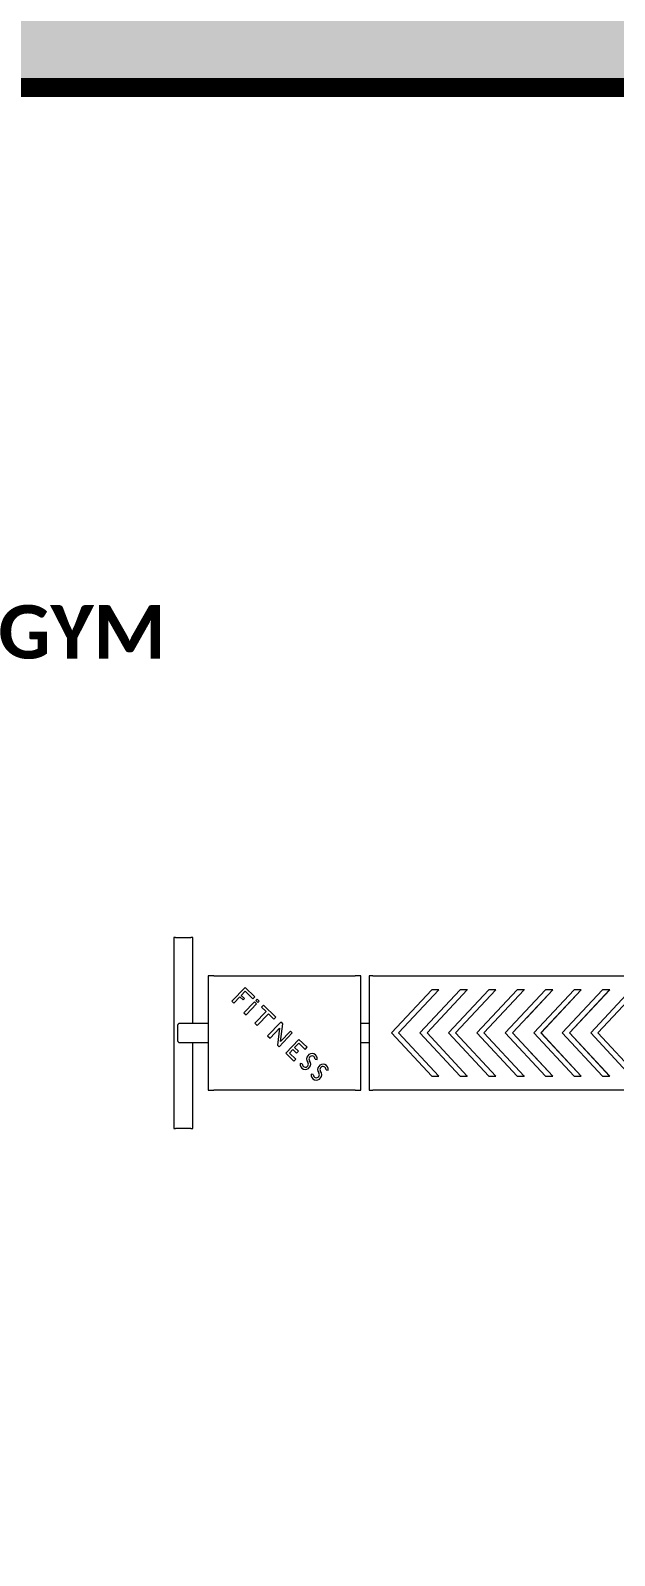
# Model space of a CAD drawing. Header units: metres. Extents: x -144 to 1000, y -717 to 29.
# Drawn here: x 833.083 to 834.612, y -564.261 to -560.27 of the extents above; entities that cross this region are included whole.
import ezdxf

# ---------------------------------------------------------------- set-up
doc = ezdxf.new("R2010")
doc.units = ezdxf.units.M
doc.layers.get('0').update_dxf_attribs({"color": 1})
doc.layers.add('00-MEDICION', color=30, linetype='Continuous')
for name, color, linetype, lineweight in [('A-GENM', 1, 'Continuous', 9), ('G-ANNO-TEXT', 2, 'Continuous', 9), ('S-COLS', 7, 'Continuous', 9)]:
    doc.layers.add(name, color=color, linetype=linetype, lineweight=lineweight)
doc.styles.add('Calibri_B', font='calibrib.ttf', dxfattribs={"height": 0.165})

# ---------------------------------------------------------------- blocks, each defined once
blk = doc.blocks.new('H')
at = {"layer": 'S-COLS', "true_color": 0x5c5c5c}
h = blk.add_hatch(color=251, dxfattribs=at)
h.paths.add_polyline_path([(850.9115, -509.2755), (851.4115, -509.2755), (851.4115, -508.3755), (850.9115, -508.3755), (850.9115, -508.8647)])
h.paths.add_polyline_path([(833.1867, -509.2755), (833.6117, -509.2755), (833.6117, -508.3755), (833.1117, -508.3755), (833.1117, -509.2755), (833.1239, -509.2755)])
h.paths.add_polyline_path([(841.3117, -509.2754), (841.3117, -508.3754), (840.8117, -508.3754), (840.8117, -509.2754)])
h.paths.add_polyline_path([(847.6117, -501.5754), (847.6118, -501.5754), (847.6115, -498.4254), (847.1118, -498.4255), (847.1118, -501.5754), (847.4617, -501.5754)])
h.paths.add_polyline_path([(833.4615, -501.5754), (833.6116, -501.5754), (833.6116, -500.8755), (833.1116, -500.8755), (833.1116, -501.5754), (833.4596, -501.5754)])
h.paths.add_polyline_path([(839.0113, -501.5754), (839.0117, -501.5752), (839.0113, -501.0755), (837.3115, -501.0755), (837.3115, -498.9255), (839.0118, -498.9255), (839.0113, -498.4255), (837.0115, -498.4256), (837.0116, -501.5754), (838.8616, -501.5754)])
h.paths.add_polyline_path([(840.8117, -501.5754), (841.3117, -501.5754), (841.3117, -500.6754), (840.8117, -500.6754), (840.8117, -501.4679)])
h.paths.add_polyline_path([(851.0118, -501.5754), (851.4118, -501.5754), (851.4118, -500.8755), (851.0118, -500.8755), (851.0118, -501.4679)])
h.paths.add_polyline_path([(841.1617, -499.3255), (841.3118, -499.3255), (841.3118, -498.4255), (840.8118, -498.4255), (840.8118, -499.3255), (841.0117, -499.3255)])
h.paths.add_polyline_path([(833.1115, -499.1255), (833.6115, -499.1255), (833.6115, -498.4244), (833.1115, -498.4255), (833.1115, -498.636)])
h.paths.add_polyline_path([(851.2874, -499.1255), (851.4118, -499.1255), (851.4118, -498.4244), (851.0118, -498.4255), (851.0118, -499.1255), (851.2617, -499.1255)])
h.paths.add_polyline_path([(841.0117, -490.4255), (841.3117, -490.4255), (841.3117, -489.5255), (840.8117, -489.5255), (840.8117, -490.4255)])
h.paths.add_polyline_path([(851.4117, -490.4255), (851.4117, -489.5255), (850.9117, -489.5255), (850.9117, -490.4255), (851.3467, -490.4255)])
h.paths.add_polyline_path([(833.3117, -489.8255), (834.2117, -489.8255), (834.2117, -489.3255), (833.3117, -489.3255), (833.3117, -489.7155)])
at = {"layer": 'A-GENM'}
for p, q in [((837.6116, -503.8004), (837.6116, -504.3004)), ((837.6166, -503.8004), (837.6116, -503.8004)), ((837.6166, -503.8004), (837.6366, -503.8004)), ((837.6366, -503.8004), (837.6566, -503.8004)), ((837.6616, -503.8004), (837.6566, -503.8004)), ((837.6616, -504.0254), (837.6616, -503.8004)), ((837.7016, -503.9004), (837.7016, -504.2004)), ((837.7166, -503.9004), (837.7016, -503.9004)), ((837.7166, -503.9004), (838.0866, -503.9004)), ((838.1016, -503.9004), (838.0866, -503.9004)), ((838.1016, -504.2004), (838.1016, -503.9004)), ((838.1234, -503.9004), (838.1234, -504.2004)), ((838.133, -503.9004), (838.1234, -503.9004)), ((838.133, -503.9004), (838.9318, -503.9004)), ((837.7987, -503.9313), (837.764, -503.9673)), ((837.7881, -503.9521), (837.7985, -503.9413)), ((837.7985, -503.9413), (837.8188, -503.9609)), ((837.8239, -503.9557), (837.7987, -503.9313)), ((838.287, -503.9373), (838.1816, -504.0504)), ((838.2003, -504.0504), (838.3057, -503.9373)), ((838.3616, -503.9373), (838.2562, -504.0504)), ((838.2748, -504.0504), (838.3802, -503.9373)), ((838.3057, -503.9373), (838.287, -503.9373)), ((838.4361, -503.9373), (838.3307, -504.0504)), ((838.3493, -504.0504), (838.4547, -503.9373)), ((838.3802, -503.9373), (838.3616, -503.9373)), ((838.3806, -503.9373), (838.3802, -503.9373)), ((838.5106, -503.9373), (838.4052, -504.0504)), ((838.4238, -504.0504), (838.5292, -503.9373)), ((838.4547, -503.9373), (838.4361, -503.9373)), ((838.4551, -503.9373), (838.4547, -503.9373)), ((838.5851, -503.9373), (838.4797, -504.0504)), ((838.4984, -504.0504), (838.6038, -503.9373)), ((838.5292, -503.9373), (838.5106, -503.9373)), ((838.5296, -503.9373), (838.5292, -503.9373)), ((838.6041, -503.9373), (838.5359, -504.0105)), ((838.6597, -503.9373), (838.5543, -504.0504)), ((838.5729, -504.0504), (838.6783, -503.9373)), ((838.6786, -503.9373), (838.5733, -504.0504)), ((838.6038, -503.9373), (838.5851, -503.9373)), ((838.6041, -503.9373), (838.6038, -503.9373)), ((838.7342, -503.9373), (838.6288, -504.0504)), ((838.6474, -504.0504), (838.7528, -503.9373)), ((838.7532, -503.9373), (838.6478, -504.0504)), ((838.6783, -503.9373), (838.6597, -503.9373)), ((838.6786, -503.9373), (838.6783, -503.9373)), ((838.8087, -503.9373), (838.7033, -504.0504)), ((838.7219, -504.0504), (838.8273, -503.9373)), ((838.8277, -503.9373), (838.7223, -504.0504)), ((838.7528, -503.9373), (838.7342, -503.9373)), ((838.7532, -503.9373), (838.7528, -503.9373)), ((837.764, -503.9673), (837.7688, -503.972)), ((837.7688, -503.972), (837.7846, -503.9556)), ((837.7846, -503.9556), (837.7933, -503.964)), ((837.7968, -503.9604), (837.7881, -503.9521)), ((837.7933, -503.964), (837.7968, -503.9604)), ((837.8233, -503.969), (837.7955, -503.9978)), ((837.8009, -504.003), (837.8287, -503.9742)), ((837.8188, -503.9609), (837.8239, -503.9557)), ((837.8287, -503.9742), (837.8233, -503.969)), ((837.8302, -503.9618), (837.8268, -503.9654)), ((837.8268, -503.9654), (837.8322, -503.9706)), ((837.8356, -503.967), (837.8302, -503.9618)), ((837.8322, -503.9706), (837.8356, -503.967)), ((837.8464, -503.9774), (837.8414, -503.9827)), ((837.8414, -503.9827), (837.8535, -503.9944)), ((837.8788, -504.0087), (837.8464, -503.9774)), ((837.7955, -503.9978), (837.8009, -504.003)), ((837.8535, -503.9944), (837.8238, -504.0251)), ((837.8301, -504.0312), (837.8598, -504.0005)), ((837.8923, -504.0217), (837.8575, -504.0577)), ((837.8598, -504.0005), (837.8737, -504.0139)), ((837.8737, -504.0139), (837.8788, -504.0087)), ((837.8968, -504.0261), (837.8923, -504.0217)), ((837.6216, -504.0304), (837.6216, -504.0504)), ((837.6216, -504.0504), (837.6216, -504.0704)), ((837.6267, -504.0254), (837.6266, -504.0254)), ((837.6466, -504.0254), (837.6266, -504.0254)), ((837.6269, -504.0254), (837.6267, -504.0254)), ((837.6267, -504.0254), (837.6267, -504.0254)), ((837.6272, -504.0254), (837.6269, -504.0254)), ((837.6277, -504.0254), (837.6272, -504.0254)), ((837.6282, -504.0254), (837.6277, -504.0254)), ((837.6288, -504.0254), (837.6282, -504.0254)), ((837.6296, -504.0254), (837.6288, -504.0254)), ((837.6304, -504.0254), (837.6296, -504.0254)), ((837.6314, -504.0254), (837.6304, -504.0254)), ((837.6325, -504.0254), (837.6314, -504.0254)), ((837.6336, -504.0254), (837.6325, -504.0254)), ((837.6349, -504.0254), (837.6336, -504.0254)), ((837.6363, -504.0254), (837.6349, -504.0254)), ((837.6377, -504.0254), (837.6363, -504.0254)), ((837.6393, -504.0254), (837.6377, -504.0254)), ((837.641, -504.0254), (837.6393, -504.0254)), ((837.6427, -504.0254), (837.641, -504.0254)), ((837.6445, -504.0254), (837.6427, -504.0254)), ((837.6464, -504.0254), (837.6445, -504.0254)), ((837.6484, -504.0254), (837.6464, -504.0254)), ((837.6505, -504.0254), (837.6484, -504.0254)), ((837.6526, -504.0254), (837.6505, -504.0254)), ((837.6548, -504.0254), (837.6526, -504.0254)), ((837.6571, -504.0254), (837.6548, -504.0254)), ((837.6595, -504.0254), (837.6571, -504.0254)), ((837.6619, -504.0254), (837.6595, -504.0254)), ((837.6643, -504.0254), (837.6619, -504.0254)), ((837.6668, -504.0254), (837.6643, -504.0254)), ((837.6694, -504.0254), (837.6668, -504.0254)), ((837.672, -504.0254), (837.6694, -504.0254)), ((837.6746, -504.0254), (837.672, -504.0254)), ((837.6773, -504.0254), (837.6746, -504.0254)), ((837.68, -504.0254), (837.6773, -504.0254)), ((837.6827, -504.0254), (837.68, -504.0254)), ((837.6855, -504.0254), (837.6827, -504.0254)), ((837.6883, -504.0254), (837.6855, -504.0254)), ((837.6911, -504.0254), (837.6883, -504.0254)), ((837.6938, -504.0254), (837.6911, -504.0254)), ((837.6966, -504.0254), (837.6938, -504.0254)), ((837.7019, -504.0254), (837.6966, -504.0254)), ((837.8238, -504.0251), (837.8301, -504.0312)), ((837.8575, -504.0577), (837.8637, -504.0636)), ((837.8637, -504.0636), (837.8886, -504.0378)), ((837.8886, -504.0378), (837.8832, -504.082)), ((837.8874, -504.0862), (837.922, -504.0504)), ((837.8911, -504.0723), (837.8968, -504.0261)), ((837.9169, -504.0455), (837.8911, -504.0723)), ((837.922, -504.0504), (837.9169, -504.0455)), ((838.1236, -504.0254), (838.1016, -504.0254)), ((838.1816, -504.0504), (838.287, -504.1636)), ((838.3057, -504.1636), (838.2003, -504.0504)), ((838.2562, -504.0504), (838.3616, -504.1636)), ((838.3802, -504.1636), (838.2748, -504.0504)), ((838.3307, -504.0504), (838.4361, -504.1636)), ((838.4547, -504.1636), (838.3493, -504.0504)), ((838.3497, -504.0504), (838.3493, -504.0504)), ((838.4052, -504.0504), (838.5106, -504.1636)), ((838.5292, -504.1636), (838.4238, -504.0504)), ((838.4242, -504.0504), (838.4238, -504.0504)), ((838.4797, -504.0504), (838.5851, -504.1636)), ((838.6038, -504.1636), (838.4984, -504.0504)), ((838.4987, -504.0504), (838.4984, -504.0504)), ((838.5543, -504.0504), (838.6597, -504.1636)), ((838.6783, -504.1636), (838.5729, -504.0504)), ((838.5733, -504.0504), (838.5729, -504.0504)), ((838.5733, -504.0504), (838.6786, -504.1636)), ((838.6288, -504.0504), (838.7342, -504.1636)), ((838.7528, -504.1636), (838.6474, -504.0504)), ((838.6478, -504.0504), (838.6474, -504.0504)), ((838.6478, -504.0504), (838.7532, -504.1636)), ((838.7033, -504.0504), (838.8087, -504.1636)), ((838.8273, -504.1636), (838.7219, -504.0504)), ((838.7223, -504.0504), (838.7219, -504.0504)), ((838.7223, -504.0504), (838.8277, -504.1636)), ((837.6266, -504.0754), (837.6267, -504.0754)), ((837.6266, -504.0754), (837.6466, -504.0754)), ((837.6267, -504.0754), (837.6269, -504.0754)), ((837.6269, -504.0754), (837.6272, -504.0754)), ((837.6272, -504.0754), (837.6275, -504.0754)), ((837.6275, -504.0754), (837.628, -504.0754)), ((837.628, -504.0754), (837.6287, -504.0754)), ((837.6287, -504.0754), (837.6294, -504.0754)), ((837.6294, -504.0754), (837.6302, -504.0754)), ((837.6302, -504.0754), (837.6311, -504.0754)), ((837.6311, -504.0754), (837.6322, -504.0754)), ((837.6322, -504.0754), (837.6333, -504.0754)), ((837.6333, -504.0754), (837.6346, -504.0754)), ((837.6346, -504.0754), (837.6359, -504.0754)), ((837.6359, -504.0754), (837.6373, -504.0754)), ((837.6373, -504.0754), (837.6389, -504.0754)), ((837.6389, -504.0754), (837.6405, -504.0754)), ((837.6405, -504.0754), (837.6422, -504.0754)), ((837.6422, -504.0754), (837.644, -504.0754)), ((837.644, -504.0754), (837.6459, -504.0754)), ((837.6459, -504.0754), (837.6479, -504.0754)), ((837.6479, -504.0754), (837.6499, -504.0754)), ((837.6499, -504.0754), (837.652, -504.0754)), ((837.652, -504.0754), (837.6542, -504.0754)), ((837.6542, -504.0754), (837.6565, -504.0754)), ((837.6565, -504.0754), (837.6588, -504.0754)), ((837.6588, -504.0754), (837.6612, -504.0754)), ((837.6612, -504.0754), (837.6637, -504.0754)), ((837.6616, -504.3004), (837.6616, -504.0754)), ((837.6637, -504.0754), (837.6661, -504.0754)), ((837.6661, -504.0754), (837.6687, -504.0754)), ((837.6687, -504.0754), (837.6713, -504.0754)), ((837.6713, -504.0754), (837.6739, -504.0754)), ((837.6739, -504.0754), (837.6766, -504.0754)), ((837.6766, -504.0754), (837.6793, -504.0754)), ((837.6793, -504.0754), (837.682, -504.0754)), ((837.682, -504.0754), (837.6847, -504.0754)), ((837.6847, -504.0754), (837.6875, -504.0754)), ((837.6875, -504.0754), (837.6903, -504.0754)), ((837.6903, -504.0754), (837.6931, -504.0754)), ((837.6931, -504.0754), (837.6959, -504.0754)), ((837.6959, -504.0754), (837.6966, -504.0754)), ((837.6966, -504.0754), (837.7016, -504.0754)), ((837.8832, -504.082), (837.8874, -504.0862)), ((837.9393, -504.0671), (837.9047, -504.1029)), ((837.9047, -504.1029), (837.9263, -504.1237)), ((837.9143, -504.1028), (837.9232, -504.0936)), ((837.931, -504.1189), (837.9143, -504.1028)), ((837.9232, -504.0936), (837.9329, -504.103)), ((837.9281, -504.0886), (837.9391, -504.0771)), ((837.9378, -504.0979), (837.9281, -504.0886)), ((837.9329, -504.103), (837.9378, -504.0979)), ((837.9391, -504.0771), (837.9558, -504.0932)), ((837.9609, -504.0879), (837.9393, -504.0671)), ((837.9558, -504.0932), (837.9609, -504.0879)), ((838.1014, -504.0754), (838.1236, -504.0754)), ((838.5405, -504.0953), (838.6041, -504.1636)), ((837.9263, -504.1237), (837.931, -504.1189)), ((837.9482, -504.1311), (837.9422, -504.1303)), ((837.9815, -504.119), (837.9874, -504.1198)), ((837.9769, -504.1588), (837.971, -504.1581)), ((838.0103, -504.1468), (838.0162, -504.1476)), ((838.287, -504.1636), (838.3057, -504.1636)), ((838.3616, -504.1636), (838.3802, -504.1636)), ((838.3806, -504.1636), (838.3802, -504.1636)), ((838.4361, -504.1636), (838.4547, -504.1636)), ((838.4551, -504.1636), (838.4547, -504.1636)), ((838.5106, -504.1636), (838.5292, -504.1636)), ((838.5296, -504.1636), (838.5292, -504.1636)), ((838.5851, -504.1636), (838.6038, -504.1636)), ((838.6041, -504.1636), (838.6038, -504.1636)), ((838.6597, -504.1636), (838.6783, -504.1636)), ((838.6786, -504.1636), (838.6783, -504.1636)), ((838.7342, -504.1636), (838.7528, -504.1636)), ((838.7532, -504.1636), (838.7528, -504.1636)), ((837.7016, -504.2004), (837.7166, -504.2004)), ((838.0866, -504.2004), (837.7166, -504.2004)), ((838.0866, -504.2004), (838.1016, -504.2004)), ((838.1234, -504.2004), (838.133, -504.2004)), ((838.9316, -504.2004), (838.133, -504.2004)), ((837.6116, -504.3004), (837.6166, -504.3004)), ((837.6366, -504.3004), (837.6166, -504.3004)), ((837.6566, -504.3004), (837.6366, -504.3004)), ((837.6566, -504.3004), (837.6616, -504.3004))]:
    blk.add_line(p, q, dxfattribs=at)
for centre, radius, start, end in [((837.6266, -504.0304), 0.005, 90, 180), ((837.6266, -504.0704), 0.005, 180, 270), ((837.9735, -504.1183), 0.014, 354.0342, 217.741), ((837.9561, -504.1318), 0.014, 174.0342, 37.741), ((837.9561, -504.1318), 0.008, 174.81, 37.741), ((837.9735, -504.1183), 0.008, 354.81, 217.741), ((838.0023, -504.1461), 0.014, 354.0342, 217.741), ((838.0023, -504.1461), 0.008, 354.81, 217.741), ((837.9849, -504.1596), 0.014, 174.0342, 37.741), ((837.9849, -504.1596), 0.008, 174.81, 37.741)]:
    blk.add_arc(centre, radius, start, end, dxfattribs=at)
at = {"layer": 'S-COLS', "lineweight": 35}
blk.add_line((837.0115, -501.5754), (838.8616, -501.5754), dxfattribs=at)
at = {"layer": 'G-ANNO-TEXT', "style": 'Calibri_B'}
blk.add_text('GYM', height=0.14, dxfattribs=at).set_placement((837.1519, -503.0705))

msp = doc.modelspace()

# ---------------------------------------------------------------- linework, layer by layer
at = {"layer": '00-MEDICION', "const_width": 0.05}
msp.add_lwpolyline([(834.7077, -567.369), (834.7077, -564.069), (835.1077, -564.069), (835.1077, -561.869), (834.7077, -561.869), (834.7077, -561.719), (836.7577, -561.719), (836.7578, -560.419), (836.6578, -560.419), (836.6578, -560.269), (836.2578, -560.269), (836.2578, -560.119), (835.2578, -560.119), (835.2578, -560.269), (834.8575, -560.269), (834.8575, -560.419), (833.0078, -560.419), (833.0078, -560.969), (829.1578, -560.969), (829.1578, -560.419), (827.1577, -560.4191)], dxfattribs=at)

# ---------------------------------------------------------------- block references
at = {"color": 3}
msp.add_blockref('H', (-4.1539, -58.8435), dxfattribs=at)

doc.saveas('drawing.dxf')
